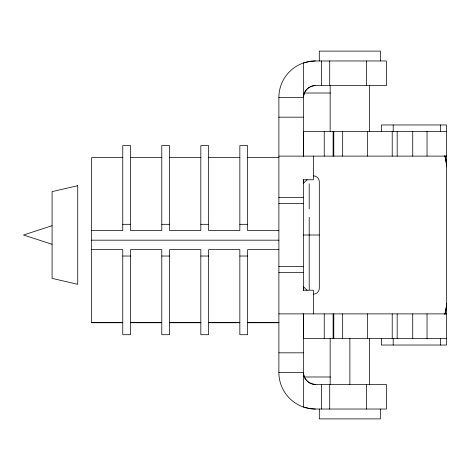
<?xml version="1.0" encoding="UTF-8"?>
<svg xmlns="http://www.w3.org/2000/svg" width="470" height="470" viewBox="0 0 470 470"><rect width="100%" height="100%" fill="white"/><g stroke="black" fill="none" stroke-linecap="round" stroke-linejoin="round"><path stroke-width="0.7" d="M367.616 338.529L367.616 313.884M303.632 313.884L303.526 338.529L446.5 338.529M303.655 374.261L303.526 407.061L310.558 408.712L315.358 409.029L386.352 409.029L386.352 384.384L315.358 384.384C309.037 384.501 303.409 378.873 303.526 372.551L303.526 313.884M445.014 314.042A34.51 34.51 0 0 0 446.5 304.02L446.377 306.945L444.843 314.465M446.5 304.02L446.077 309.419L445.025 313.801M303.655 95.739C304.407 90.081 309.66 85.546 315.358 85.616L386.352 85.616L386.352 60.971L315.358 60.971L310.558 61.288L303.526 62.939L303.526 156.116M303.526 183.247L307.139 179.634M52.094 225.712L23.5 235L52.094 244.288M313.39 294.161C316.557 294.179 319.324 291.412 319.306 288.245L319.306 181.755C319.324 178.588 316.557 175.821 313.39 175.839M304.255 93.013L330.481 93.013M315.358 409.029A36.484 36.484 0 0 1 278.88 372.551L278.88 97.449L303.526 97.449A11.832 11.832 0 0 1 304.39 93.013L304.995 91.744A11.832 11.832 0 0 1 315.358 85.616M278.88 117.171L303.526 117.171M446.5 131.471L303.526 131.471L303.632 156.116M278.88 156.116L446.5 156.116M122.758 157.603L91.533 157.603L91.533 322.743L122.758 322.743M130.566 157.603L161.786 157.603M169.594 157.603L200.819 157.603M208.621 157.603L239.847 157.603M247.655 157.603L278.88 157.603M278.88 197.529L303.526 197.529M278.88 203.445L303.526 203.445M122.758 224.313L130.566 224.313M161.786 224.313L169.594 224.313M200.819 224.313L208.621 224.313M239.847 224.313L247.655 224.313M91.533 230.57L122.758 230.57L122.758 145.63L130.566 145.63L130.566 230.57L161.786 230.57L161.786 145.63L169.594 145.63L169.594 230.57L200.819 230.57L200.819 145.63L208.621 145.63L208.621 230.57L239.847 230.57L239.847 145.63L247.655 145.63L247.655 230.57L278.88 230.57M303.526 235L319.306 235M91.533 240.176L278.88 240.176M91.533 249.623L122.758 249.623L122.758 334.716L130.566 334.716L130.566 249.623L161.786 249.623L161.786 334.716L169.594 334.716L169.594 249.623L200.819 249.623L200.819 334.716L208.621 334.716L208.621 249.623L239.847 249.623L239.847 334.716L247.655 334.716L247.655 249.623L278.88 249.623M122.758 256.033L130.566 256.033M161.786 256.033L169.594 256.033M200.819 256.033L208.621 256.033M239.847 256.033L247.655 256.033M278.88 266.555L303.526 266.555M278.88 272.471L303.526 272.471M278.88 313.884L446.5 313.884M91.533 322.42L122.758 322.42M130.566 322.42L161.786 322.42M169.594 322.42L200.819 322.42M208.621 322.42L239.847 322.42M247.655 322.42L278.88 322.42M130.566 322.743L161.786 322.743M169.594 322.743L200.819 322.743M208.621 322.743L239.847 322.743M247.655 322.743L278.88 322.743M278.88 352.829L303.526 352.829M278.88 372.551L303.526 372.551A11.832 11.832 0 0 0 304.39 376.987L304.995 378.256A11.832 11.832 0 0 0 315.358 384.384M304.255 376.987L330.481 376.987M303.526 286.753L307.139 290.366M444.843 155.535L446.43 163.66M445.025 156.199L446.077 160.581L446.5 165.981A34.51 34.51 0 0 0 445.014 155.958M446.459 164.242L446.5 165.981M440.525 124.961L440.525 131.471M440.525 338.529L440.525 345.039M427.03 131.471L427.03 156.116M427.03 313.884L427.03 338.529M412.731 131.471L412.731 156.116M412.731 313.884L412.731 338.529M397.173 131.471L397.173 156.116M397.173 313.884L397.173 338.529M393.196 124.961L393.196 131.471M393.196 338.529L393.196 345.039M392.221 131.471L392.221 156.116M392.221 313.884L392.221 338.529M381.364 131.471L381.364 124.961L446.5 124.961L446.5 345.039L381.364 345.039L381.364 338.529M380.436 60.971L380.436 51.107L319.306 51.107L319.306 60.971M380.436 409.029L380.436 418.893L319.306 418.893L319.306 409.029M369.59 85.616L369.59 131.471M369.59 338.529L369.59 384.384M367.616 131.471L367.616 156.116M366.635 60.971L366.635 85.616M366.635 384.384L366.635 409.029M349.868 338.529L349.868 384.384M342.671 131.471L342.671 156.116M342.671 313.884L342.671 338.529M333.8 131.471L333.8 156.116M333.8 313.884L333.8 338.529M333.107 131.471L333.107 156.116M333.107 313.884L333.107 338.529M330.152 85.616L330.152 131.471M330.152 338.529L330.152 384.384M329.717 60.971L329.717 85.616M329.717 384.384L329.717 409.029M324.235 131.471L324.235 156.116M324.235 313.884L324.235 338.529M321.551 60.971L321.551 85.616M321.551 384.384L321.551 409.029M313.39 156.116L313.39 179.781L303.526 179.781L303.526 290.219L313.39 290.219L313.39 313.884M309.207 183.829L309.207 208.927M309.207 217.252L309.207 289.62M303.632 179.599L303.632 183.271M303.632 286.729L303.632 290.401M278.88 97.449A36.484 36.484 0 0 1 315.358 60.971M77.732 185.697L52.094 191.619L52.094 278.381L77.732 284.303L77.732 185.697"/></g></svg>
